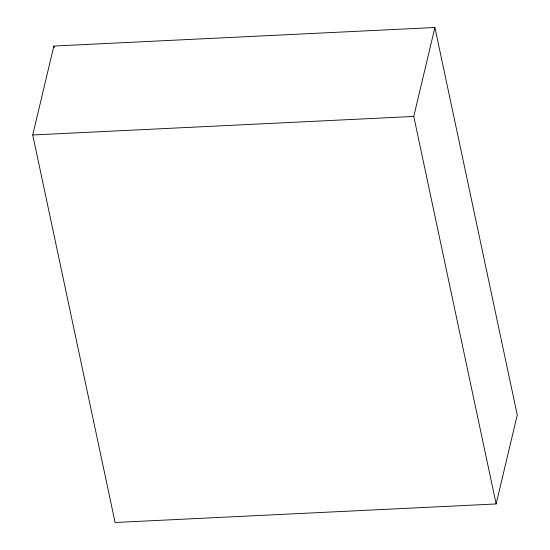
<?xml version="1.0" encoding="UTF-8"?>
<svg xmlns="http://www.w3.org/2000/svg" width="550" height="550" viewBox="0 0 550 550"><rect width="100%" height="100%" fill="white"/><g stroke="black" fill="none" stroke-linecap="round" stroke-linejoin="round"><path stroke-width="0.82" d="M32.732 134.977L53.866 46.042L434.899 27.5L517.268 415.023L496.134 503.958L115.101 522.5L32.732 134.977L413.765 116.442L434.899 27.5M413.765 116.442L496.134 503.958M53.866 46.042L54.223 47.719"/></g></svg>
